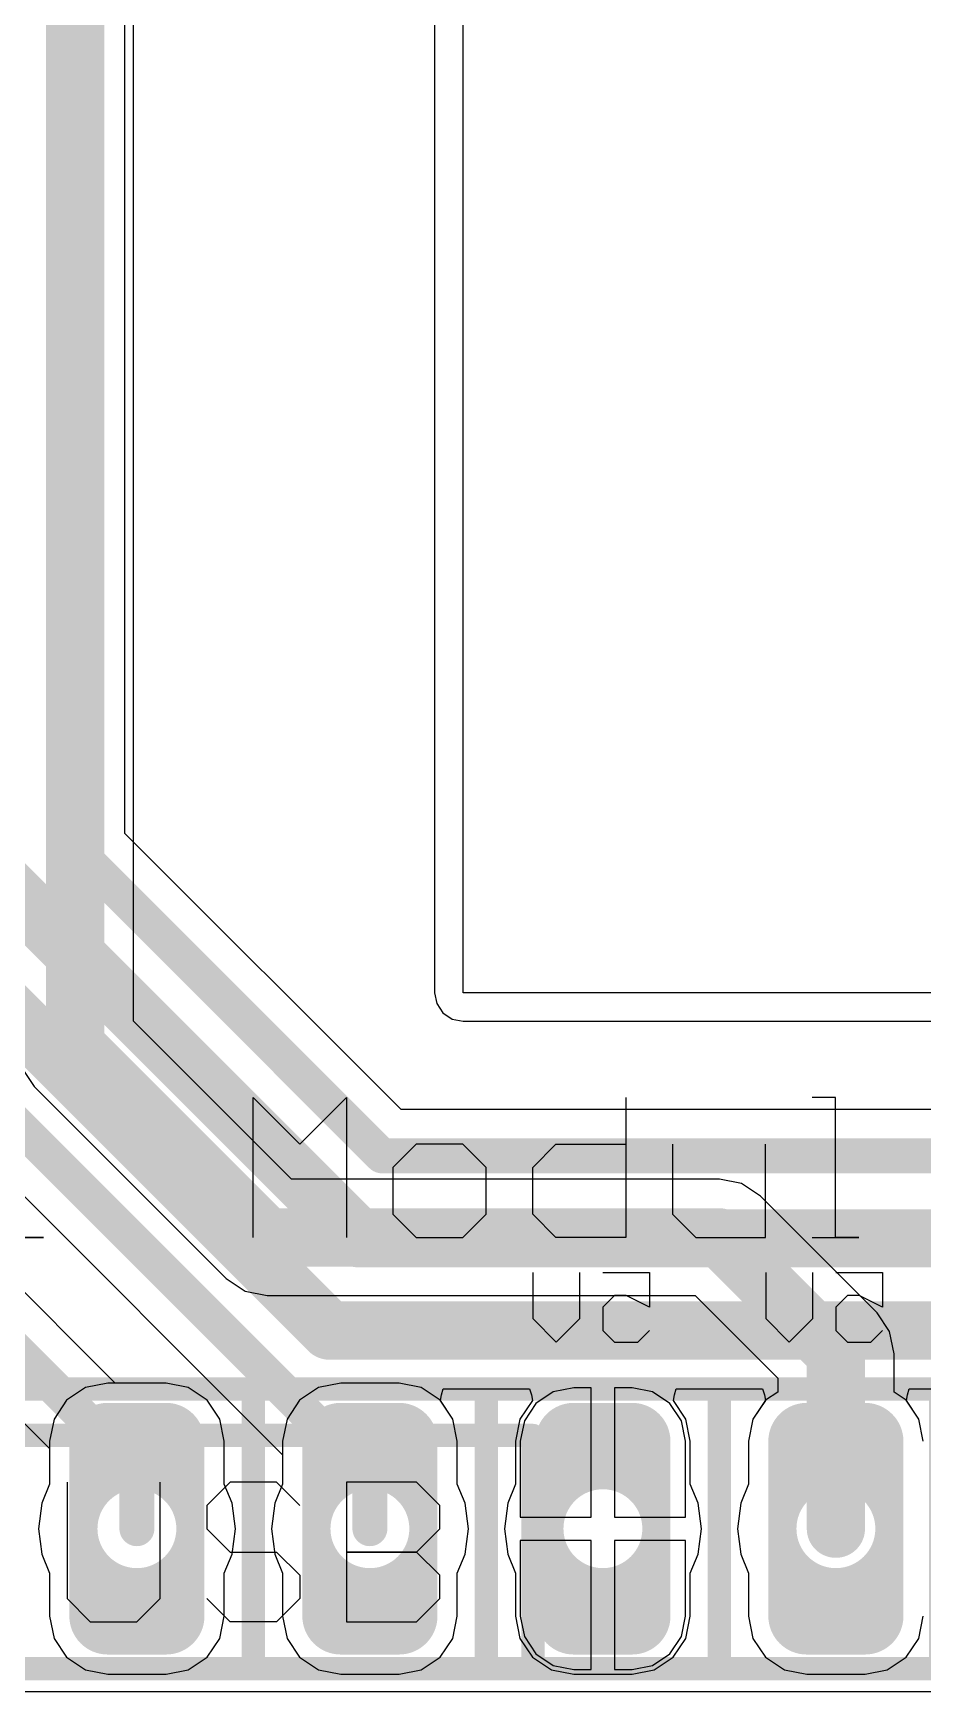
# Model space of a CAD drawing. Header units: millimetres. Extents: x 0 to 2.36, y 0 to 2.36.
# Drawn here: x 1.085 to 1.467, y 0 to 0.712 of the extents above; entities that cross this region are included whole.
import ezdxf

# ---------------------------------------------------------------- set-up
doc = ezdxf.new("R2010")
doc.units = ezdxf.units.MM
doc.header["$MEASUREMENT"] = 0
for name, color, linetype in [('BottomLayer', 5, 'Continuous'), ('BottomOverlay', 54, 'Continuous'), ('BottomSolder', 6, 'Continuous'), ('MultiLayer', 9, 'Continuous'), ('TopLayer', 1, 'Continuous'), ('TopOverlay', 2, 'Continuous'), ('TopSolder', 216, 'Continuous')]:
    doc.layers.add(name, color=color, linetype=linetype)

# ---------------------------------------------------------------- blocks, each defined once
blk = doc.blocks.new('___6_______B_6')
at = {"layer": 'BottomLayer'}
h = blk.add_hatch(color=5, dxfattribs=at)
edge = h.paths.add_edge_path()
edge.add_arc((0.0375, 0.0125), 0.0125, 0, 90)
edge.add_line((0.0375, 0.025), (-0.0375, 0.025))
edge.add_arc((-0.0375, 0.0125), 0.0125, 90, 180)
edge.add_line((-0.05, 0.0125), (-0.05, -0.0125))
edge.add_arc((-0.0375, -0.0125), 0.0125, 180, 270)
edge.add_line((-0.0375, -0.025), (0.0375, -0.025))
edge.add_arc((0.0375, -0.0125), 0.0125, 270, 360)
edge.add_line((0.05, -0.0125), (0.05, 0.0125))
edge = h.paths.add_edge_path(flags=0)
edge.add_arc((0, 0), 0.0169291, 0, 360)
h = blk.add_hatch(color=5, dxfattribs=at)
edge = h.paths.add_edge_path()
edge.add_arc((0.0375, -0.0875), 0.0125, 0, 90)
edge.add_line((0.0375, -0.075), (-0.0375, -0.075))
edge.add_arc((-0.0375, -0.0875), 0.0125, 90, 180)
edge.add_line((-0.05, -0.0875), (-0.05, -0.1125))
edge.add_arc((-0.0375, -0.1125), 0.0125, 180, 270)
edge.add_line((-0.0375, -0.125), (0.0375, -0.125))
edge.add_arc((0.0375, -0.1125), 0.0125, 270, 360)
edge.add_line((0.05, -0.1125), (0.05, -0.0875))
edge = h.paths.add_edge_path(flags=0)
edge.add_arc((0, -0.1), 0.0169291, 0, 360)
h = blk.add_hatch(color=5, dxfattribs=at)
edge = h.paths.add_edge_path()
edge.add_arc((0.0375, -0.1875), 0.0125, 0, 90)
edge.add_line((0.0375, -0.175), (-0.0375, -0.175))
edge.add_arc((-0.0375, -0.1875), 0.0125, 90, 180)
edge.add_line((-0.05, -0.1875), (-0.05, -0.2125))
edge.add_arc((-0.0375, -0.2125), 0.0125, 180, 270)
edge.add_line((-0.0375, -0.225), (0.0375, -0.225))
edge.add_arc((0.0375, -0.2125), 0.0125, 270, 360)
edge.add_line((0.05, -0.2125), (0.05, -0.1875))
edge = h.paths.add_edge_path(flags=0)
edge.add_arc((0, -0.2), 0.0169291, 0, 360)
h = blk.add_hatch(color=5, dxfattribs=at)
edge = h.paths.add_edge_path()
edge.add_arc((0.0375, -0.2875), 0.0125, 0, 90)
edge.add_line((0.0375, -0.275), (-0.0375, -0.275))
edge.add_arc((-0.0375, -0.2875), 0.0125, 90, 180)
edge.add_line((-0.05, -0.2875), (-0.05, -0.3125))
edge.add_arc((-0.0375, -0.3125), 0.0125, 180, 270)
edge.add_line((-0.0375, -0.325), (0.0375, -0.325))
edge.add_arc((0.0375, -0.3125), 0.0125, 270, 360)
edge.add_line((0.05, -0.3125), (0.05, -0.2875))
edge = h.paths.add_edge_path(flags=0)
edge.add_arc((0, -0.3), 0.0169291, 0, 360)
h = blk.add_hatch(color=5, dxfattribs=at)
edge = h.paths.add_edge_path()
edge.add_arc((0.0375, -0.3875), 0.0125, 0, 90)
edge.add_line((0.0375, -0.375), (-0.0375, -0.375))
edge.add_arc((-0.0375, -0.3875), 0.0125, 90, 180)
edge.add_line((-0.05, -0.3875), (-0.05, -0.4125))
edge.add_arc((-0.0375, -0.4125), 0.0125, 180, 270)
edge.add_line((-0.0375, -0.425), (0.0375, -0.425))
edge.add_arc((0.0375, -0.4125), 0.0125, 270, 360)
edge.add_line((0.05, -0.4125), (0.05, -0.3875))
edge = h.paths.add_edge_path(flags=0)
edge.add_arc((0, -0.4), 0.0169291, 0, 360)
h = blk.add_hatch(color=5, dxfattribs=at)
edge = h.paths.add_edge_path()
edge.add_arc((0.0375, -0.4875), 0.0125, 0, 90)
edge.add_line((0.0375, -0.475), (-0.0375, -0.475))
edge.add_arc((-0.0375, -0.4875), 0.0125, 90, 180)
edge.add_line((-0.05, -0.4875), (-0.05, -0.5125))
edge.add_arc((-0.0375, -0.5125), 0.0125, 180, 270)
edge.add_line((-0.0375, -0.5249999999999999), (0.0375, -0.5249999999999999))
edge.add_arc((0.0375, -0.5125), 0.0125, 270, 360)
edge.add_line((0.05, -0.5125), (0.05, -0.4875))
edge = h.paths.add_edge_path(flags=0)
edge.add_arc((0, -0.5), 0.0169291, 0, 360)
at = {"layer": 'BottomSolder'}
h = blk.add_hatch(color=6, dxfattribs=at)
edge = h.paths.add_edge_path()
edge.add_arc((0.0375, 0.0125), 0.0165, 0, 90)
edge.add_line((0.0375, 0.029), (-0.0375, 0.029))
edge.add_arc((-0.0375, 0.0125), 0.0165, 90, 180)
edge.add_line((-0.054, 0.0125), (-0.054, -0.0125))
edge.add_arc((-0.0375, -0.0125), 0.0165, 180, 270)
edge.add_line((-0.0375, -0.029), (0.0375, -0.029))
edge.add_arc((0.0375, -0.0125), 0.0165, 270, 360)
edge.add_line((0.054, -0.0125), (0.054, 0.0125))
edge = h.paths.add_edge_path(flags=0)
edge.add_arc((0, 0), 0.0169291, 0, 360)
h = blk.add_hatch(color=6, dxfattribs=at)
edge = h.paths.add_edge_path()
edge.add_arc((0.0375, -0.0875), 0.0165, 0, 90)
edge.add_line((0.0375, -0.071), (-0.0375, -0.071))
edge.add_arc((-0.0375, -0.0875), 0.0165, 90, 180)
edge.add_line((-0.054, -0.0875), (-0.054, -0.1125))
edge.add_arc((-0.0375, -0.1125), 0.0165, 180, 270)
edge.add_line((-0.0375, -0.129), (0.0375, -0.129))
edge.add_arc((0.0375, -0.1125), 0.0165, 270, 360)
edge.add_line((0.054, -0.1125), (0.054, -0.0875))
edge = h.paths.add_edge_path(flags=0)
edge.add_arc((0, -0.1), 0.0169291, 0, 360)
h = blk.add_hatch(color=6, dxfattribs=at)
edge = h.paths.add_edge_path()
edge.add_arc((0.0375, -0.1875), 0.0165, 0, 90)
edge.add_line((0.0375, -0.171), (-0.0375, -0.171))
edge.add_arc((-0.0375, -0.1875), 0.0165, 90, 180)
edge.add_line((-0.054, -0.1875), (-0.054, -0.2125))
edge.add_arc((-0.0375, -0.2125), 0.0165, 180, 270)
edge.add_line((-0.0375, -0.229), (0.0375, -0.229))
edge.add_arc((0.0375, -0.2125), 0.0165, 270, 360)
edge.add_line((0.054, -0.2125), (0.054, -0.1875))
edge = h.paths.add_edge_path(flags=0)
edge.add_arc((0, -0.2), 0.0169291, 0, 360)
h = blk.add_hatch(color=6, dxfattribs=at)
edge = h.paths.add_edge_path()
edge.add_arc((0.0375, -0.2875), 0.0165, 0, 90)
edge.add_line((0.0375, -0.271), (-0.0375, -0.271))
edge.add_arc((-0.0375, -0.2875), 0.0165, 90, 180)
edge.add_line((-0.054, -0.2875), (-0.054, -0.3125))
edge.add_arc((-0.0375, -0.3125), 0.0165, 180, 270)
edge.add_line((-0.0375, -0.329), (0.0375, -0.329))
edge.add_arc((0.0375, -0.3125), 0.0165, 270, 360)
edge.add_line((0.054, -0.3125), (0.054, -0.2875))
edge = h.paths.add_edge_path(flags=0)
edge.add_arc((0, -0.3), 0.0169291, 0, 360)
h = blk.add_hatch(color=6, dxfattribs=at)
edge = h.paths.add_edge_path()
edge.add_arc((0.0375, -0.3875), 0.0165, 0, 90)
edge.add_line((0.0375, -0.371), (-0.0375, -0.371))
edge.add_arc((-0.0375, -0.3875), 0.0165, 90, 180)
edge.add_line((-0.054, -0.3875), (-0.054, -0.4125))
edge.add_arc((-0.0375, -0.4125), 0.0165, 180, 270)
edge.add_line((-0.0375, -0.429), (0.0375, -0.429))
edge.add_arc((0.0375, -0.4125), 0.0165, 270, 360)
edge.add_line((0.054, -0.4125), (0.054, -0.3875))
edge = h.paths.add_edge_path(flags=0)
edge.add_arc((0, -0.4), 0.0169291, 0, 360)
h = blk.add_hatch(color=6, dxfattribs=at)
edge = h.paths.add_edge_path()
edge.add_arc((0.0375, -0.4875), 0.0165, 0, 90)
edge.add_line((0.0375, -0.471), (-0.0375, -0.471))
edge.add_arc((-0.0375, -0.4875), 0.0165, 90, 180)
edge.add_line((-0.054, -0.4875), (-0.054, -0.5125))
edge.add_arc((-0.0375, -0.5125), 0.0165, 180, 270)
edge.add_line((-0.0375, -0.5289999999999999), (0.0375, -0.5289999999999999))
edge.add_arc((0.0375, -0.5125), 0.0165, 270, 360)
edge.add_line((0.054, -0.5125), (0.054, -0.4875))
edge = h.paths.add_edge_path(flags=0)
edge.add_arc((0, -0.5), 0.0169291, 0, 360)
at = {"layer": 'MultiLayer'}
h = blk.add_hatch(color=9, dxfattribs=at)
edge = h.paths.add_edge_path()
edge.add_arc((0.0375, 0.0125), 0.0125, 0, 90)
edge.add_line((0.0375, 0.025), (-0.0375, 0.025))
edge.add_arc((-0.0375, 0.0125), 0.0125, 90, 180)
edge.add_line((-0.05, 0.0125), (-0.05, -0.0125))
edge.add_arc((-0.0375, -0.0125), 0.0125, 180, 270)
edge.add_line((-0.0375, -0.025), (0.0375, -0.025))
edge.add_arc((0.0375, -0.0125), 0.0125, 270, 360)
edge.add_line((0.05, -0.0125), (0.05, 0.0125))
edge = h.paths.add_edge_path(flags=0)
edge.add_arc((0, 0), 0.0169291, 0, 360)
h = blk.add_hatch(color=9, dxfattribs=at)
edge = h.paths.add_edge_path()
edge.add_arc((0.0375, -0.0875), 0.0125, 0, 90)
edge.add_line((0.0375, -0.075), (-0.0375, -0.075))
edge.add_arc((-0.0375, -0.0875), 0.0125, 90, 180)
edge.add_line((-0.05, -0.0875), (-0.05, -0.1125))
edge.add_arc((-0.0375, -0.1125), 0.0125, 180, 270)
edge.add_line((-0.0375, -0.125), (0.0375, -0.125))
edge.add_arc((0.0375, -0.1125), 0.0125, 270, 360)
edge.add_line((0.05, -0.1125), (0.05, -0.0875))
edge = h.paths.add_edge_path(flags=0)
edge.add_arc((0, -0.1), 0.0169291, 0, 360)
h = blk.add_hatch(color=9, dxfattribs=at)
edge = h.paths.add_edge_path()
edge.add_arc((0.0375, -0.1875), 0.0125, 0, 90)
edge.add_line((0.0375, -0.175), (-0.0375, -0.175))
edge.add_arc((-0.0375, -0.1875), 0.0125, 90, 180)
edge.add_line((-0.05, -0.1875), (-0.05, -0.2125))
edge.add_arc((-0.0375, -0.2125), 0.0125, 180, 270)
edge.add_line((-0.0375, -0.225), (0.0375, -0.225))
edge.add_arc((0.0375, -0.2125), 0.0125, 270, 360)
edge.add_line((0.05, -0.2125), (0.05, -0.1875))
edge = h.paths.add_edge_path(flags=0)
edge.add_arc((0, -0.2), 0.0169291, 0, 360)
h = blk.add_hatch(color=9, dxfattribs=at)
edge = h.paths.add_edge_path()
edge.add_arc((0.0375, -0.2875), 0.0125, 0, 90)
edge.add_line((0.0375, -0.275), (-0.0375, -0.275))
edge.add_arc((-0.0375, -0.2875), 0.0125, 90, 180)
edge.add_line((-0.05, -0.2875), (-0.05, -0.3125))
edge.add_arc((-0.0375, -0.3125), 0.0125, 180, 270)
edge.add_line((-0.0375, -0.325), (0.0375, -0.325))
edge.add_arc((0.0375, -0.3125), 0.0125, 270, 360)
edge.add_line((0.05, -0.3125), (0.05, -0.2875))
edge = h.paths.add_edge_path(flags=0)
edge.add_arc((0, -0.3), 0.0169291, 0, 360)
h = blk.add_hatch(color=9, dxfattribs=at)
edge = h.paths.add_edge_path()
edge.add_arc((0.0375, -0.3875), 0.0125, 0, 90)
edge.add_line((0.0375, -0.375), (-0.0375, -0.375))
edge.add_arc((-0.0375, -0.3875), 0.0125, 90, 180)
edge.add_line((-0.05, -0.3875), (-0.05, -0.4125))
edge.add_arc((-0.0375, -0.4125), 0.0125, 180, 270)
edge.add_line((-0.0375, -0.425), (0.0375, -0.425))
edge.add_arc((0.0375, -0.4125), 0.0125, 270, 360)
edge.add_line((0.05, -0.4125), (0.05, -0.3875))
edge = h.paths.add_edge_path(flags=0)
edge.add_arc((0, -0.4), 0.0169291, 0, 360)
h = blk.add_hatch(color=9, dxfattribs=at)
edge = h.paths.add_edge_path()
edge.add_arc((0.0375, -0.4875), 0.0125, 0, 90)
edge.add_line((0.0375, -0.475), (-0.0375, -0.475))
edge.add_arc((-0.0375, -0.4875), 0.0125, 90, 180)
edge.add_line((-0.05, -0.4875), (-0.05, -0.5125))
edge.add_arc((-0.0375, -0.5125), 0.0125, 180, 270)
edge.add_line((-0.0375, -0.5249999999999999), (0.0375, -0.5249999999999999))
edge.add_arc((0.0375, -0.5125), 0.0125, 270, 360)
edge.add_line((0.05, -0.5125), (0.05, -0.4875))
edge = h.paths.add_edge_path(flags=0)
edge.add_arc((0, -0.5), 0.0169291, 0, 360)
at = {"layer": 'TopLayer'}
h = blk.add_hatch(color=1, dxfattribs=at)
edge = h.paths.add_edge_path()
edge.add_arc((0.0375, 0.0125), 0.0125, 0, 90)
edge.add_line((0.0375, 0.025), (-0.0375, 0.025))
edge.add_arc((-0.0375, 0.0125), 0.0125, 90, 180)
edge.add_line((-0.05, 0.0125), (-0.05, -0.0125))
edge.add_arc((-0.0375, -0.0125), 0.0125, 180, 270)
edge.add_line((-0.0375, -0.025), (0.0375, -0.025))
edge.add_arc((0.0375, -0.0125), 0.0125, 270, 360)
edge.add_line((0.05, -0.0125), (0.05, 0.0125))
edge = h.paths.add_edge_path(flags=0)
edge.add_arc((0, 0), 0.0169291, 0, 360)
h = blk.add_hatch(color=1, dxfattribs=at)
edge = h.paths.add_edge_path()
edge.add_arc((0.0375, -0.0875), 0.0125, 0, 90)
edge.add_line((0.0375, -0.075), (-0.0375, -0.075))
edge.add_arc((-0.0375, -0.0875), 0.0125, 90, 180)
edge.add_line((-0.05, -0.0875), (-0.05, -0.1125))
edge.add_arc((-0.0375, -0.1125), 0.0125, 180, 270)
edge.add_line((-0.0375, -0.125), (0.0375, -0.125))
edge.add_arc((0.0375, -0.1125), 0.0125, 270, 360)
edge.add_line((0.05, -0.1125), (0.05, -0.0875))
edge = h.paths.add_edge_path(flags=0)
edge.add_arc((0, -0.1), 0.0169291, 0, 360)
h = blk.add_hatch(color=1, dxfattribs=at)
edge = h.paths.add_edge_path()
edge.add_arc((0.0375, -0.1875), 0.0125, 0, 90)
edge.add_line((0.0375, -0.175), (-0.0375, -0.175))
edge.add_arc((-0.0375, -0.1875), 0.0125, 90, 180)
edge.add_line((-0.05, -0.1875), (-0.05, -0.2125))
edge.add_arc((-0.0375, -0.2125), 0.0125, 180, 270)
edge.add_line((-0.0375, -0.225), (0.0375, -0.225))
edge.add_arc((0.0375, -0.2125), 0.0125, 270, 360)
edge.add_line((0.05, -0.2125), (0.05, -0.1875))
edge = h.paths.add_edge_path(flags=0)
edge.add_arc((0, -0.2), 0.0169291, 0, 360)
h = blk.add_hatch(color=1, dxfattribs=at)
edge = h.paths.add_edge_path()
edge.add_arc((0.0375, -0.2875), 0.0125, 0, 90)
edge.add_line((0.0375, -0.275), (-0.0375, -0.275))
edge.add_arc((-0.0375, -0.2875), 0.0125, 90, 180)
edge.add_line((-0.05, -0.2875), (-0.05, -0.3125))
edge.add_arc((-0.0375, -0.3125), 0.0125, 180, 270)
edge.add_line((-0.0375, -0.325), (0.0375, -0.325))
edge.add_arc((0.0375, -0.3125), 0.0125, 270, 360)
edge.add_line((0.05, -0.3125), (0.05, -0.2875))
edge = h.paths.add_edge_path(flags=0)
edge.add_arc((0, -0.3), 0.0169291, 0, 360)
h = blk.add_hatch(color=1, dxfattribs=at)
edge = h.paths.add_edge_path()
edge.add_arc((0.0375, -0.3875), 0.0125, 0, 90)
edge.add_line((0.0375, -0.375), (-0.0375, -0.375))
edge.add_arc((-0.0375, -0.3875), 0.0125, 90, 180)
edge.add_line((-0.05, -0.3875), (-0.05, -0.4125))
edge.add_arc((-0.0375, -0.4125), 0.0125, 180, 270)
edge.add_line((-0.0375, -0.425), (0.0375, -0.425))
edge.add_arc((0.0375, -0.4125), 0.0125, 270, 360)
edge.add_line((0.05, -0.4125), (0.05, -0.3875))
edge = h.paths.add_edge_path(flags=0)
edge.add_arc((0, -0.4), 0.0169291, 0, 360)
h = blk.add_hatch(color=1, dxfattribs=at)
edge = h.paths.add_edge_path()
edge.add_arc((0.0375, -0.4875), 0.0125, 0, 90)
edge.add_line((0.0375, -0.475), (-0.0375, -0.475))
edge.add_arc((-0.0375, -0.4875), 0.0125, 90, 180)
edge.add_line((-0.05, -0.4875), (-0.05, -0.5125))
edge.add_arc((-0.0375, -0.5125), 0.0125, 180, 270)
edge.add_line((-0.0375, -0.5249999999999999), (0.0375, -0.5249999999999999))
edge.add_arc((0.0375, -0.5125), 0.0125, 270, 360)
edge.add_line((0.05, -0.5125), (0.05, -0.4875))
edge = h.paths.add_edge_path(flags=0)
edge.add_arc((0, -0.5), 0.0169291, 0, 360)
at = {"layer": 'TopSolder'}
h = blk.add_hatch(color=216, dxfattribs=at)
edge = h.paths.add_edge_path()
edge.add_arc((0.0375, 0.0125), 0.0165, 0, 90)
edge.add_line((0.0375, 0.029), (-0.0375, 0.029))
edge.add_arc((-0.0375, 0.0125), 0.0165, 90, 180)
edge.add_line((-0.054, 0.0125), (-0.054, -0.0125))
edge.add_arc((-0.0375, -0.0125), 0.0165, 180, 270)
edge.add_line((-0.0375, -0.029), (0.0375, -0.029))
edge.add_arc((0.0375, -0.0125), 0.0165, 270, 360)
edge.add_line((0.054, -0.0125), (0.054, 0.0125))
edge = h.paths.add_edge_path(flags=0)
edge.add_arc((0, 0), 0.0169291, 0, 360)
h = blk.add_hatch(color=216, dxfattribs=at)
edge = h.paths.add_edge_path()
edge.add_arc((0.0375, -0.0875), 0.0165, 0, 90)
edge.add_line((0.0375, -0.071), (-0.0375, -0.071))
edge.add_arc((-0.0375, -0.0875), 0.0165, 90, 180)
edge.add_line((-0.054, -0.0875), (-0.054, -0.1125))
edge.add_arc((-0.0375, -0.1125), 0.0165, 180, 270)
edge.add_line((-0.0375, -0.129), (0.0375, -0.129))
edge.add_arc((0.0375, -0.1125), 0.0165, 270, 360)
edge.add_line((0.054, -0.1125), (0.054, -0.0875))
edge = h.paths.add_edge_path(flags=0)
edge.add_arc((0, -0.1), 0.0169291, 0, 360)
h = blk.add_hatch(color=216, dxfattribs=at)
edge = h.paths.add_edge_path()
edge.add_arc((0.0375, -0.1875), 0.0165, 0, 90)
edge.add_line((0.0375, -0.171), (-0.0375, -0.171))
edge.add_arc((-0.0375, -0.1875), 0.0165, 90, 180)
edge.add_line((-0.054, -0.1875), (-0.054, -0.2125))
edge.add_arc((-0.0375, -0.2125), 0.0165, 180, 270)
edge.add_line((-0.0375, -0.229), (0.0375, -0.229))
edge.add_arc((0.0375, -0.2125), 0.0165, 270, 360)
edge.add_line((0.054, -0.2125), (0.054, -0.1875))
edge = h.paths.add_edge_path(flags=0)
edge.add_arc((0, -0.2), 0.0169291, 0, 360)
h = blk.add_hatch(color=216, dxfattribs=at)
edge = h.paths.add_edge_path()
edge.add_arc((0.0375, -0.2875), 0.0165, 0, 90)
edge.add_line((0.0375, -0.271), (-0.0375, -0.271))
edge.add_arc((-0.0375, -0.2875), 0.0165, 90, 180)
edge.add_line((-0.054, -0.2875), (-0.054, -0.3125))
edge.add_arc((-0.0375, -0.3125), 0.0165, 180, 270)
edge.add_line((-0.0375, -0.329), (0.0375, -0.329))
edge.add_arc((0.0375, -0.3125), 0.0165, 270, 360)
edge.add_line((0.054, -0.3125), (0.054, -0.2875))
edge = h.paths.add_edge_path(flags=0)
edge.add_arc((0, -0.3), 0.0169291, 0, 360)
h = blk.add_hatch(color=216, dxfattribs=at)
edge = h.paths.add_edge_path()
edge.add_arc((0.0375, -0.3875), 0.0165, 0, 90)
edge.add_line((0.0375, -0.371), (-0.0375, -0.371))
edge.add_arc((-0.0375, -0.3875), 0.0165, 90, 180)
edge.add_line((-0.054, -0.3875), (-0.054, -0.4125))
edge.add_arc((-0.0375, -0.4125), 0.0165, 180, 270)
edge.add_line((-0.0375, -0.429), (0.0375, -0.429))
edge.add_arc((0.0375, -0.4125), 0.0165, 270, 360)
edge.add_line((0.054, -0.4125), (0.054, -0.3875))
edge = h.paths.add_edge_path(flags=0)
edge.add_arc((0, -0.4), 0.0169291, 0, 360)
h = blk.add_hatch(color=216, dxfattribs=at)
edge = h.paths.add_edge_path()
edge.add_arc((0.0375, -0.4875), 0.0165, 0, 90)
edge.add_line((0.0375, -0.471), (-0.0375, -0.471))
edge.add_arc((-0.0375, -0.4875), 0.0165, 90, 180)
edge.add_line((-0.054, -0.4875), (-0.054, -0.5125))
edge.add_arc((-0.0375, -0.5125), 0.0165, 180, 270)
edge.add_line((-0.0375, -0.5289999999999999), (0.0375, -0.5289999999999999))
edge.add_arc((0.0375, -0.5125), 0.0165, 270, 360)
edge.add_line((0.054, -0.5125), (0.054, -0.4875))
edge = h.paths.add_edge_path(flags=0)
edge.add_arc((0, -0.5), 0.0169291, 0, 360)
at = {"layer": 'BottomOverlay', "const_width": 0.01}
for points in [[(-0.06, -0.535), (-0.06, 0.045)], [(0.06, 0.045), (-0.06, 0.045)], [(0.06, -0.535), (0.06, 0.045)], [(0.06, -0.05), (-0.06, -0.05)], [(0.06, -0.15), (-0.06, -0.15)], [(0.06, -0.25), (-0.06, -0.25)], [(0.06, -0.355), (-0.06, -0.355)], [(0.06, -0.45), (-0.06, -0.45)], [(0.06, -0.535), (-0.06, -0.535)]]:
    blk.add_lwpolyline(points, dxfattribs=at)
at = {"layer": 'BottomOverlay', "const_width": 0.005}
for points in [[(-0.0625, 0.045, 1), (-0.0575, 0.045, 1)], [(-0.0625, 0.045, 1), (-0.0575, 0.045, 1)], [(0.0575, 0.045, 1), (0.0625, 0.045, 1)], [(0.0575, 0.045, 1), (0.0625, 0.045, 1)], [(-0.0625, -0.05, 1), (-0.0575, -0.05, 1)], [(0.0575, -0.05, 1), (0.0625, -0.05, 1)], [(-0.0625, -0.15, 1), (-0.0575, -0.15, 1)], [(0.0575, -0.15, 1), (0.0625, -0.15, 1)], [(-0.0625, -0.25, 1), (-0.0575, -0.25, 1)], [(0.0575, -0.25, 1), (0.0625, -0.25, 1)], [(-0.0625, -0.355, 1), (-0.0575, -0.355, 1)], [(0.0575, -0.355, 1), (0.0625, -0.355, 1)], [(-0.0625, -0.45, 1), (-0.0575, -0.45, 1)], [(0.0575, -0.45, 1), (0.0625, -0.45, 1)], [(-0.0625, -0.535, 1), (-0.0575, -0.535, 1)], [(-0.0625, -0.535, 1), (-0.0575, -0.535, 1)], [(0.0575, -0.535, 1), (0.0625, -0.535, 1)], [(0.0575, -0.535, 1), (0.0625, -0.535, 1)]]:
    blk.add_lwpolyline(points, format="xyb", close=True, dxfattribs=at)
blk = doc.blocks.new('WEMOS_D1_MINI_11')
at = {"layer": 'TopOverlay'}
for p, q in [((0.4399126, -0.165), (0.4399126, -0.1050194)), ((0.4399126, -0.1050194), (0.4599061, -0.1250129)), ((0.4599061, -0.1250129), (0.4798997, -0.1050194)), ((0.4798997, -0.1050194), (0.4798997, -0.165)), ((0.5998609, -0.1050194), (0.5998609, -0.165)), ((0.6898318, -0.1050194), (0.679835, -0.1050194)), ((0.6898318, -0.165), (0.6898318, -0.1050194)), ((0.50989, -0.1250129), (0.4998932, -0.1350097)), ((0.5298835, -0.1250129), (0.50989, -0.1250129)), ((0.5398803, -0.1350097), (0.5298835, -0.1250129)), ((0.5598738, -0.1350097), (0.5698706, -0.1250129)), ((0.5698706, -0.1250129), (0.5998609, -0.1250129)), ((0.6198544, -0.1250129), (0.6198544, -0.1550032)), ((0.6598415, -0.165), (0.6598415, -0.1250129)), ((0.4998932, -0.1350097), (0.4998932, -0.1550032)), ((0.5398803, -0.1550032), (0.5398803, -0.1350097)), ((0.5598738, -0.1550032), (0.5598738, -0.1350097)), ((0.4998932, -0.1550032), (0.50989, -0.165)), ((0.5298835, -0.165), (0.5398803, -0.1550032)), ((0.5698706, -0.165), (0.5598738, -0.1550032)), ((0.6198544, -0.1550032), (0.6298512, -0.165)), ((0.3299482, -0.165), (0.3499417, -0.165)), ((0.3499417, -0.165), (0.339945, -0.165)), ((0.50989, -0.165), (0.5298835, -0.165)), ((0.5998609, -0.165), (0.5698706, -0.165)), ((0.6298512, -0.165), (0.6598415, -0.165)), ((0.679835, -0.165), (0.6998285, -0.165)), ((0.6998285, -0.165), (0.6898318, -0.165)), ((0.36, -0.2700194), (0.36, -0.3200032)), ((0.3999871, -0.3200032), (0.3999871, -0.2700194)), ((0.4299774, -0.2700194), (0.4199806, -0.2800162)), ((0.4499709, -0.2700194), (0.4299774, -0.2700194)), ((0.4599677, -0.2800162), (0.4499709, -0.2700194)), ((0.4799612, -0.2700194), (0.4799612, -0.33)), ((0.5099515, -0.2700194), (0.4799612, -0.2700194)), ((0.5199483, -0.2800162), (0.5099515, -0.2700194)), ((0.4199806, -0.2800162), (0.4199806, -0.2900129)), ((0.5199483, -0.2900129), (0.5199483, -0.2800162)), ((0.4199806, -0.2900129), (0.4299774, -0.3000097)), ((0.5099515, -0.3000097), (0.5199483, -0.2900129)), ((0.4299774, -0.3000097), (0.4499709, -0.3000097)), ((0.4499709, -0.3000097), (0.4599677, -0.3100065)), ((0.5099515, -0.3000097), (0.4799612, -0.3000097)), ((0.4799612, -0.3000097), (0.5099515, -0.3000097)), ((0.5199483, -0.3100065), (0.5099515, -0.3000097)), ((0.4599677, -0.3100065), (0.4599677, -0.3200032)), ((0.5199483, -0.3200032), (0.5199483, -0.3100065)), ((0.36, -0.3200032), (0.3699968, -0.33)), ((0.3899903, -0.33), (0.3999871, -0.3200032)), ((0.4299774, -0.33), (0.4199806, -0.3200032)), ((0.4599677, -0.3200032), (0.4499709, -0.33)), ((0.5099515, -0.33), (0.5199483, -0.3200032)), ((0.3699968, -0.33), (0.3899903, -0.33)), ((0.4499709, -0.33), (0.4299774, -0.33)), ((0.4799612, -0.33), (0.5099515, -0.33))]:
    blk.add_line(p, q, dxfattribs=at)
at = {"layer": 'TopOverlay', "const_width": 0.01}
for points in [[(0.32, -0.25), (0.56, -0.25)], [(0.56, -0.35), (0.56, -0.25)], [(0.56, -0.35), (0.96, -0.35)]]:
    blk.add_lwpolyline(points, dxfattribs=at)
at = {"layer": 'TopOverlay', "const_width": 0.005}
for points in [[(0.5575, -0.25, 1), (0.5625, -0.25, 1)], [(0.5575, -0.25, 1), (0.5625, -0.25, 1)], [(0.5575, -0.35, 1), (0.5625, -0.35, 1)], [(0.5575, -0.35, 1), (0.5625, -0.35, 1)]]:
    blk.add_lwpolyline(points, format="xyb", close=True, dxfattribs=at)

msp = doc.modelspace()

# ---------------------------------------------------------------- linework, layer by layer
at = {"layer": 'BottomLayer'}
for p, q in [((1.2577648, 1.1599998), (1.257765, 0.2999999)), ((1.124882, 0.3683648), (1.124882, 0.9802548)), ((1.2433648, 0.249882), (1.124882, 0.3683648)), ((1.257765, 0.2999999), (1.2586963, 0.2953177)), ((1.2586963, 0.2953177), (1.2613486, 0.2913484)), ((1.2613486, 0.2913484), (1.2653179, 0.2886961)), ((1.2653179, 0.2886961), (1.2700001, 0.2877648)), ((1.2700001, 0.2877648), (1.55, 0.2877648)), ((1.0195585, 0.274618), (1.19252, 0.1016565)), ((1.5087457, 0.249882), (1.2433648, 0.249882)), ((1.1079406, 0.1305785), (1.0998365, 0.1251635)), ((1.1175, 0.13248), (1.1079406, 0.1305785)), ((1.1425, 0.13248), (1.1175, 0.13248)), ((1.1520594, 0.1305785), (1.1425, 0.13248)), ((1.1601635, 0.1251635), (1.1520594, 0.1305785)), ((1.2607104, 0.1273923), (1.2615075, 0.13002)), ((1.2615075, 0.13002), (1.2984925, 0.13002)), ((1.2984925, 0.13002), (1.2992896, 0.1273923)), ((1.3607104, 0.1273923), (1.3615075, 0.13002)), ((1.3615075, 0.13002), (1.3984925, 0.13002)), ((1.3984925, 0.13002), (1.3992896, 0.1273923)), ((1.4607104, 0.1273923), (1.4615075, 0.13002)), ((1.4615075, 0.13002), (1.4722613, 0.13002)), ((1.0998365, 0.1251635), (1.0944215, 0.1170594)), ((1.1655785, 0.1170594), (1.1601635, 0.1251635)), ((1.2602594, 0.12502), (1.2607104, 0.1273923)), ((1.2655785, 0.1170594), (1.2602594, 0.12502)), ((1.2997406, 0.12502), (1.2944215, 0.1170594)), ((1.2992896, 0.1273923), (1.2997406, 0.12502)), ((1.3602594, 0.12502), (1.3607104, 0.1273923)), ((1.3655785, 0.1170594), (1.3602594, 0.12502)), ((1.3997406, 0.12502), (1.3944215, 0.1170594)), ((1.3992896, 0.1273923), (1.3997406, 0.12502)), ((1.4602594, 0.12502), (1.4607104, 0.1273923)), ((1.4655785, 0.1170594), (1.4602594, 0.12502)), ((1.0944215, 0.1170594), (1.09252, 0.1075)), ((1.16748, 0.1075), (1.1655785, 0.1170594)), ((1.26748, 0.1075), (1.2655785, 0.1170594)), ((1.2944215, 0.1170594), (1.29252, 0.1075)), ((1.36748, 0.1075), (1.3655785, 0.1170594)), ((1.3944215, 0.1170594), (1.39252, 0.1075)), ((1.46748, 0.1075), (1.4655785, 0.1170594)), ((1.09252, 0.1075), (1.09252, 0.0890813)), ((1.16748, 0.0890813), (1.16748, 0.1075)), ((1.26748, 0.0890813), (1.26748, 0.1075)), ((1.29252, 0.1075), (1.29252, 0.0890813)), ((1.36748, 0.0890813), (1.36748, 0.1075)), ((1.39252, 0.1075), (1.39252, 0.0890813)), ((1.19252, 0.1016565), (1.19252, 0.0890813)), ((1.09252, 0.0890813), (1.0891501, 0.0809457)), ((1.1708499, 0.0809457), (1.16748, 0.0890813)), ((1.19252, 0.0890813), (1.1891501, 0.0809457)), ((1.2708499, 0.0809457), (1.26748, 0.0890813)), ((1.29252, 0.0890813), (1.2891501, 0.0809457)), ((1.3708499, 0.0809457), (1.36748, 0.0890813)), ((1.39252, 0.0890813), (1.3891501, 0.0809457)), ((1.0891501, 0.0809457), (1.0877091, 0.07)), ((1.1722909, 0.07), (1.1708499, 0.0809457)), ((1.1891501, 0.0809457), (1.1877091, 0.07)), ((1.2722909, 0.07), (1.2708499, 0.0809457)), ((1.2891501, 0.0809457), (1.2877091, 0.07)), ((1.3722909, 0.07), (1.3708499, 0.0809457)), ((1.3891501, 0.0809457), (1.3877091, 0.07)), ((1.0877091, 0.07), (1.0891501, 0.0590543)), ((1.1708499, 0.0590543), (1.1722909, 0.07)), ((1.1877091, 0.07), (1.1891501, 0.0590543)), ((1.2708499, 0.0590543), (1.2722909, 0.07)), ((1.2877091, 0.07), (1.2891501, 0.0590543)), ((1.3708499, 0.0590543), (1.3722909, 0.07)), ((1.3877091, 0.07), (1.3891501, 0.0590543)), ((1.0891501, 0.0590543), (1.09252, 0.0509187)), ((1.16748, 0.0509187), (1.1708499, 0.0590543)), ((1.1891501, 0.0590543), (1.19252, 0.0509187)), ((1.26748, 0.0509187), (1.2708499, 0.0590543)), ((1.2891501, 0.0590543), (1.29252, 0.0509187)), ((1.36748, 0.0509187), (1.3708499, 0.0590543)), ((1.3891501, 0.0590543), (1.39252, 0.0509187)), ((1.09252, 0.0509187), (1.09252, 0.0325)), ((1.16748, 0.0325), (1.16748, 0.0509187)), ((1.19252, 0.0509187), (1.19252, 0.0325)), ((1.26748, 0.0325), (1.26748, 0.0509187)), ((1.29252, 0.0509187), (1.29252, 0.0325)), ((1.36748, 0.0325), (1.36748, 0.0509187)), ((1.39252, 0.0509187), (1.39252, 0.0325)), ((1.09252, 0.0325), (1.0944215, 0.0229406)), ((1.1655785, 0.0229406), (1.16748, 0.0325)), ((1.19252, 0.0325), (1.1944215, 0.0229406)), ((1.2655785, 0.0229406), (1.26748, 0.0325)), ((1.29252, 0.0325), (1.2944215, 0.0229406)), ((1.3655785, 0.0229406), (1.36748, 0.0325)), ((1.39252, 0.0325), (1.3944215, 0.0229406)), ((1.4655785, 0.0229406), (1.46748, 0.0325)), ((1.0944215, 0.0229406), (1.0998365, 0.0148365)), ((1.1601635, 0.0148365), (1.1655785, 0.0229406)), ((1.1944215, 0.0229406), (1.1998365, 0.0148365)), ((1.2601635, 0.0148365), (1.2655785, 0.0229406)), ((1.2944215, 0.0229406), (1.2998365, 0.0148365)), ((1.3601635, 0.0148365), (1.3655785, 0.0229406)), ((1.3944215, 0.0229406), (1.3998365, 0.0148365)), ((1.4601635, 0.0148365), (1.4655785, 0.0229406)), ((1.0998365, 0.0148365), (1.1079406, 0.0094215)), ((1.1520594, 0.0094215), (1.1601635, 0.0148365)), ((1.1998365, 0.0148365), (1.2079406, 0.0094215)), ((1.2520594, 0.0094215), (1.2601635, 0.0148365)), ((1.2998365, 0.0148365), (1.3079406, 0.0094215)), ((1.3520594, 0.0094215), (1.3601635, 0.0148365)), ((1.3998365, 0.0148365), (1.4079406, 0.0094215)), ((1.4520594, 0.0094215), (1.4601635, 0.0148365)), ((1.1079406, 0.0094215), (1.1175, 0.00752)), ((1.1175, 0.00752), (1.1425, 0.00752)), ((1.1425, 0.00752), (1.1520594, 0.0094215)), ((1.2079406, 0.0094215), (1.2175, 0.00752)), ((1.2175, 0.00752), (1.2425, 0.00752)), ((1.2425, 0.00752), (1.2520594, 0.0094215)), ((1.3079406, 0.0094215), (1.3175, 0.00752)), ((1.3175, 0.00752), (1.3425, 0.00752)), ((1.3425, 0.00752), (1.3520594, 0.0094215)), ((1.4079406, 0.0094215), (1.4175, 0.00752)), ((1.4175, 0.00752), (1.4425, 0.00752)), ((1.4425, 0.00752), (1.4520594, 0.0094215)), ((1.668772, 0), (0.691228, 0))]:
    msp.add_line(p, q, dxfattribs=at)
for points, const_width in [([(1.105, 0.3601294), (1.105, 0.9802548)], 0.015), ([(0.9, 0.4675487), (1.2125487, 0.155)], 0.025), ([(0.955, 0.4648746), (1.2252663, 0.1946083)], 0.025), ([(1.105, 0.3601294), (1.2351294, 0.23)], 0.015), ([(1.0277939, 0.2945), (1.2097939, 0.1125)], 0.015), ([(1.2351294, 0.23), (1.5087457, 0.23)], 0.015), ([(1.2252663, 0.1946083), (1.4953259, 0.1946083)], 0.025), ([(1.2125487, 0.155), (1.4826083, 0.155)], 0.025), ([(1.2097939, 0.1125), (1.209794, 0.1125)], 0.015), ([(1.209794, 0.1125), (1.23, 0.092294)], 0.015), ([(1.23, 0.07), (1.23, 0.092294)], 0.015)]:
    msp.add_lwpolyline(points, dxfattribs=dict(at, const_width=const_width))
for points, const_width in [([(1.10125, 0.3601294, 1), (1.10875, 0.3601294, 1)], 0.0075), ([(1.10125, 0.3601294, 1), (1.10875, 0.3601294, 1)], 0.0075), ([(1.2313794, 0.23, 1), (1.2388794, 0.23, 1)], 0.0075), ([(1.2313794, 0.23, 1), (1.2388794, 0.23, 1)], 0.0075), ([(1.2190163, 0.1946083, 1), (1.2315163, 0.1946083, 1)], 0.0125), ([(1.2190163, 0.1946083, 1), (1.2315163, 0.1946083, 1)], 0.0125), ([(1.2062987, 0.155, 1), (1.2187987, 0.155, 1)], 0.0125), ([(1.2062987, 0.155, 1), (1.2187987, 0.155, 1)], 0.0125), ([(1.2060439, 0.1125, 1), (1.2135439, 0.1125, 1)], 0.0075), ([(1.2060439, 0.1125, 1), (1.2135439, 0.1125, 1)], 0.0075), ([(1.206044, 0.1125, 1), (1.213544, 0.1125, 1)], 0.0075), ([(1.206044, 0.1125, 1), (1.213544, 0.1125, 1)], 0.0075), ([(1.22625, 0.092294, 1), (1.23375, 0.092294, 1)], 0.0075), ([(1.22625, 0.092294, 1), (1.23375, 0.092294, 1)], 0.0075), ([(1.22625, 0.07, 1), (1.23375, 0.07, 1)], 0.0075)]:
    msp.add_lwpolyline(points, format="xyb", close=True, dxfattribs=dict(at, const_width=const_width))
at = {"layer": 'BottomOverlay'}
for p, q in [((1.3000081, 0.1600017), (1.3000081, 0.1799952)), ((1.3200016, 0.1799952), (1.3200016, 0.1600017)), ((1.3299984, 0.1799952), (1.3499919, 0.1799952)), ((1.3499919, 0.1799952), (1.3499919, 0.1650001)), ((1.4000081, 0.1600017), (1.4000081, 0.1799952)), ((1.4200016, 0.1799952), (1.4200016, 0.1600017)), ((1.4299984, 0.1799952), (1.4499919, 0.1799952)), ((1.4499919, 0.1799952), (1.4499919, 0.1650001)), ((1.3349967, 0.1699984), (1.3299984, 0.1650001)), ((1.3299984, 0.1650001), (1.3299984, 0.1550033)), ((1.3399951, 0.1699984), (1.3349967, 0.1699984)), ((1.3499919, 0.1650001), (1.3399951, 0.1699984)), ((1.4349967, 0.1699984), (1.4299984, 0.1650001)), ((1.4299984, 0.1650001), (1.4299984, 0.1550033)), ((1.4399951, 0.1699984), (1.4349967, 0.1699984)), ((1.4499919, 0.1650001), (1.4399951, 0.1699984)), ((1.3100048, 0.1500049), (1.3000081, 0.1600017)), ((1.3200016, 0.1600017), (1.3100048, 0.1500049)), ((1.4100048, 0.1500049), (1.4000081, 0.1600017)), ((1.4200016, 0.1600017), (1.4100048, 0.1500049)), ((1.3299984, 0.1550033), (1.3349967, 0.1500049)), ((1.3349967, 0.1500049), (1.3449935, 0.1500049)), ((1.3449935, 0.1500049), (1.3499919, 0.1550033)), ((1.4299984, 0.1550033), (1.4349967, 0.1500049)), ((1.4349967, 0.1500049), (1.4449935, 0.1500049)), ((1.4449935, 0.1500049), (1.4499919, 0.1550033))]:
    msp.add_line(p, q, dxfattribs=at)
at = {"layer": 'MultiLayer'}
for p, q in [((1.2700001, 0.2999999), (1.2699999, 1.1599998)), ((1.55, 0.2999999), (1.2700001, 0.2999999))]:
    msp.add_line(p, q, dxfattribs=at)
at = {"layer": 'TopLayer'}
for p, q in [((1.2577648, 1.1599998), (1.257765, 0.2999999)), ((1.12848, 0.287808), (1.12848, 1.1379997)), ((1.257765, 0.2999999), (1.2586963, 0.2953177)), ((1.2586963, 0.2953177), (1.2613486, 0.2913484)), ((1.1963081, 0.21998), (1.12848, 0.287808)), ((1.2613486, 0.2913484), (1.2653179, 0.2886961)), ((1.2653179, 0.2886961), (1.2700001, 0.2877648)), ((1.2700001, 0.2877648), (1.55, 0.2877648)), ((1.0804215, 0.2679016), (1.0858365, 0.2597975)), ((1.0858365, 0.2597975), (1.1682975, 0.1773364)), ((1.38, 0.21998), (1.1963081, 0.21998)), ((1.3895594, 0.2180785), (1.38, 0.21998)), ((1.3976635, 0.2126635), (1.3895594, 0.2180785)), ((1.4476635, 0.1626635), (1.3976635, 0.2126635)), ((1.1206374, 0.13248), (1.0640587, 0.1890587)), ((1.1682975, 0.1773364), (1.1764016, 0.1719215)), ((1.1764016, 0.1719215), (1.185961, 0.17002)), ((1.185961, 0.17002), (1.369653, 0.17002)), ((1.369653, 0.17002), (1.40502, 0.134653)), ((1.4530785, 0.1545594), (1.4476635, 0.1626635)), ((1.0417646, 0.155118), (1.09252, 0.1043626)), ((1.45498, 0.145), (1.4530785, 0.1545594)), ((1.45498, 0.128627), (1.45498, 0.145)), ((1.1425, 0.13248), (1.1206374, 0.13248)), ((1.1520594, 0.1305785), (1.1425, 0.13248)), ((1.1601635, 0.1251635), (1.1520594, 0.1305785)), ((1.2079406, 0.1305785), (1.1998365, 0.1251635)), ((1.2175, 0.13248), (1.2079406, 0.1305785)), ((1.2425, 0.13248), (1.2175, 0.13248)), ((1.2520594, 0.1305785), (1.2425, 0.13248)), ((1.2601635, 0.1251635), (1.2520594, 0.1305785)), ((1.3087209, 0.1286945), (1.3012784, 0.1237216)), ((1.3175, 0.1304408), (1.3087209, 0.1286945)), ((1.325, 0.1304408), (1.3175, 0.1304408)), ((1.325, 0.075), (1.325, 0.1304408)), ((1.3425, 0.1304408), (1.335, 0.1304408)), ((1.335, 0.1304408), (1.335, 0.075)), ((1.3512791, 0.1286945), (1.3425, 0.1304408)), ((1.3587216, 0.1237216), (1.3512791, 0.1286945)), ((1.40502, 0.128627), (1.3998365, 0.1251635)), ((1.40502, 0.134653), (1.40502, 0.128627)), ((1.4601635, 0.1251635), (1.45498, 0.128627)), ((1.1655785, 0.1170594), (1.1601635, 0.1251635)), ((1.1998365, 0.1251635), (1.1944215, 0.1170594)), ((1.2655785, 0.1170594), (1.2601635, 0.1251635)), ((1.3012784, 0.1237216), (1.2963055, 0.1162791)), ((1.3636945, 0.1162791), (1.3587216, 0.1237216)), ((1.3998365, 0.1251635), (1.3944215, 0.1170594)), ((1.4655785, 0.1170594), (1.4601635, 0.1251635)), ((1.16748, 0.1075), (1.1655785, 0.1170594)), ((1.1944215, 0.1170594), (1.19252, 0.1075)), ((1.26748, 0.1075), (1.2655785, 0.1170594)), ((1.2963055, 0.1162791), (1.2945592, 0.1075)), ((1.3654408, 0.1075), (1.3636945, 0.1162791)), ((1.3944215, 0.1170594), (1.39252, 0.1075)), ((1.46748, 0.1075), (1.4655785, 0.1170594)), ((1.16748, 0.0890813), (1.16748, 0.1075)), ((1.19252, 0.1075), (1.19252, 0.0890813)), ((1.26748, 0.0890813), (1.26748, 0.1075)), ((1.2945592, 0.1075), (1.2945592, 0.075)), ((1.3654408, 0.075), (1.3654408, 0.1075)), ((1.39252, 0.1075), (1.39252, 0.0890813)), ((1.09252, 0.1043626), (1.09252, 0.0890813)), ((1.09252, 0.0890813), (1.0891501, 0.0809457)), ((1.1708499, 0.0809457), (1.16748, 0.0890813)), ((1.19252, 0.0890813), (1.1891501, 0.0809457)), ((1.2708499, 0.0809457), (1.26748, 0.0890813)), ((1.39252, 0.0890813), (1.3891501, 0.0809457)), ((1.0891501, 0.0809457), (1.0877091, 0.07)), ((1.1722909, 0.07), (1.1708499, 0.0809457)), ((1.1891501, 0.0809457), (1.1877091, 0.07)), ((1.2722909, 0.07), (1.2708499, 0.0809457)), ((1.3891501, 0.0809457), (1.3877091, 0.07)), ((1.2945592, 0.075), (1.325, 0.075)), ((1.335, 0.075), (1.3654408, 0.075)), ((1.0877091, 0.07), (1.0891501, 0.0590543)), ((1.1708499, 0.0590543), (1.1722909, 0.07)), ((1.1877091, 0.07), (1.1891501, 0.0590543)), ((1.2708499, 0.0590543), (1.2722909, 0.07)), ((1.325, 0.065), (1.2945592, 0.065)), ((1.2945592, 0.065), (1.2945592, 0.0325)), ((1.325, 0.0095592), (1.325, 0.065)), ((1.3654408, 0.065), (1.335, 0.065)), ((1.335, 0.065), (1.335, 0.0095592)), ((1.3654408, 0.0325), (1.3654408, 0.065)), ((1.3877091, 0.07), (1.3891501, 0.0590543)), ((1.0891501, 0.0590543), (1.09252, 0.0509187)), ((1.16748, 0.0509187), (1.1708499, 0.0590543)), ((1.1891501, 0.0590543), (1.19252, 0.0509187)), ((1.26748, 0.0509187), (1.2708499, 0.0590543)), ((1.3891501, 0.0590543), (1.39252, 0.0509187)), ((1.09252, 0.0509187), (1.09252, 0.0325)), ((1.16748, 0.0325), (1.16748, 0.0509187)), ((1.19252, 0.0509187), (1.19252, 0.0325)), ((1.26748, 0.0325), (1.26748, 0.0509187)), ((1.39252, 0.0509187), (1.39252, 0.0325)), ((1.09252, 0.0325), (1.0944215, 0.0229406)), ((1.1655785, 0.0229406), (1.16748, 0.0325)), ((1.19252, 0.0325), (1.1944215, 0.0229406)), ((1.2655785, 0.0229406), (1.26748, 0.0325)), ((1.2945592, 0.0325), (1.2963055, 0.0237209)), ((1.3636945, 0.0237209), (1.3654408, 0.0325)), ((1.39252, 0.0325), (1.3944215, 0.0229406)), ((1.4655785, 0.0229406), (1.46748, 0.0325)), ((1.0944215, 0.0229406), (1.0998365, 0.0148365)), ((1.1601635, 0.0148365), (1.1655785, 0.0229406)), ((1.1944215, 0.0229406), (1.1998365, 0.0148365)), ((1.2601635, 0.0148365), (1.2655785, 0.0229406)), ((1.2963055, 0.0237209), (1.3012784, 0.0162784)), ((1.3587216, 0.0162784), (1.3636945, 0.0237209)), ((1.3944215, 0.0229406), (1.3998365, 0.0148365)), ((1.4601635, 0.0148365), (1.4655785, 0.0229406)), ((1.0998365, 0.0148365), (1.1079406, 0.0094215)), ((1.1520594, 0.0094215), (1.1601635, 0.0148365)), ((1.1998365, 0.0148365), (1.2079406, 0.0094215)), ((1.2520594, 0.0094215), (1.2601635, 0.0148365)), ((1.3012784, 0.0162784), (1.3087209, 0.0113055)), ((1.3512791, 0.0113055), (1.3587216, 0.0162784)), ((1.3998365, 0.0148365), (1.4079406, 0.0094215)), ((1.4520594, 0.0094215), (1.4601635, 0.0148365)), ((1.1079406, 0.0094215), (1.1175, 0.00752)), ((1.1175, 0.00752), (1.1425, 0.00752)), ((1.1425, 0.00752), (1.1520594, 0.0094215)), ((1.2079406, 0.0094215), (1.2175, 0.00752)), ((1.2175, 0.00752), (1.2425, 0.00752)), ((1.2425, 0.00752), (1.2520594, 0.0094215)), ((1.3087209, 0.0113055), (1.3175, 0.0095592)), ((1.3175, 0.0095592), (1.325, 0.0095592)), ((1.335, 0.0095592), (1.3425, 0.0095592)), ((1.3425, 0.0095592), (1.3512791, 0.0113055)), ((1.4079406, 0.0094215), (1.4175, 0.00752)), ((1.4175, 0.00752), (1.4425, 0.00752)), ((1.4425, 0.00752), (1.4520594, 0.0094215)), ((1.668772, 0), (0.691228, 0))]:
    msp.add_line(p, q, dxfattribs=at)
for points, const_width in [([(1.1035, 0.277461), (1.1035, 1.1379997)], 0.025), ([(1.1035, 0.277461), (1.185961, 0.195)], 0.025), ([(1.185961, 0.195), (1.38, 0.195)], 0.025), ([(1.38, 0.195), (1.43, 0.145)], 0.025), ([(1.05, 0.175), (1.13, 0.095)], 0.015), ([(1.43, 0.07), (1.43, 0.145)], 0.025), ([(1.13, 0.07), (1.13, 0.095)], 0.015)]:
    msp.add_lwpolyline(points, dxfattribs=dict(at, const_width=const_width))
for points, const_width in [([(1.09725, 0.277461, 1), (1.10975, 0.277461, 1)], 0.0125), ([(1.09725, 0.277461, 1), (1.10975, 0.277461, 1)], 0.0125), ([(1.179711, 0.195, 1), (1.192211, 0.195, 1)], 0.0125), ([(1.179711, 0.195, 1), (1.192211, 0.195, 1)], 0.0125), ([(1.37375, 0.195, 1), (1.38625, 0.195, 1)], 0.0125), ([(1.37375, 0.195, 1), (1.38625, 0.195, 1)], 0.0125), ([(1.42375, 0.145, 1), (1.43625, 0.145, 1)], 0.0125), ([(1.42375, 0.145, 1), (1.43625, 0.145, 1)], 0.0125), ([(1.12625, 0.095, 1), (1.13375, 0.095, 1)], 0.0075), ([(1.12625, 0.095, 1), (1.13375, 0.095, 1)], 0.0075), ([(1.42375, 0.07, 1), (1.43625, 0.07, 1)], 0.0125), ([(1.12625, 0.07, 1), (1.13375, 0.07, 1)], 0.0075)]:
    msp.add_lwpolyline(points, format="xyb", close=True, dxfattribs=dict(at, const_width=const_width))
at = {"layer": 'TopOverlay', "const_width": 0.01}
msp.add_lwpolyline([(0.7, 0.01), (1.66, 0.01)], dxfattribs=at)

# ---------------------------------------------------------------- block references
msp.add_blockref('WEMOS_D1_MINI_11', (0.74, 0.36))
at = {"rotation": 270}
msp.add_blockref('___6_______B_6', (1.43, 0.07), dxfattribs=at)

doc.saveas('drawing.dxf')
